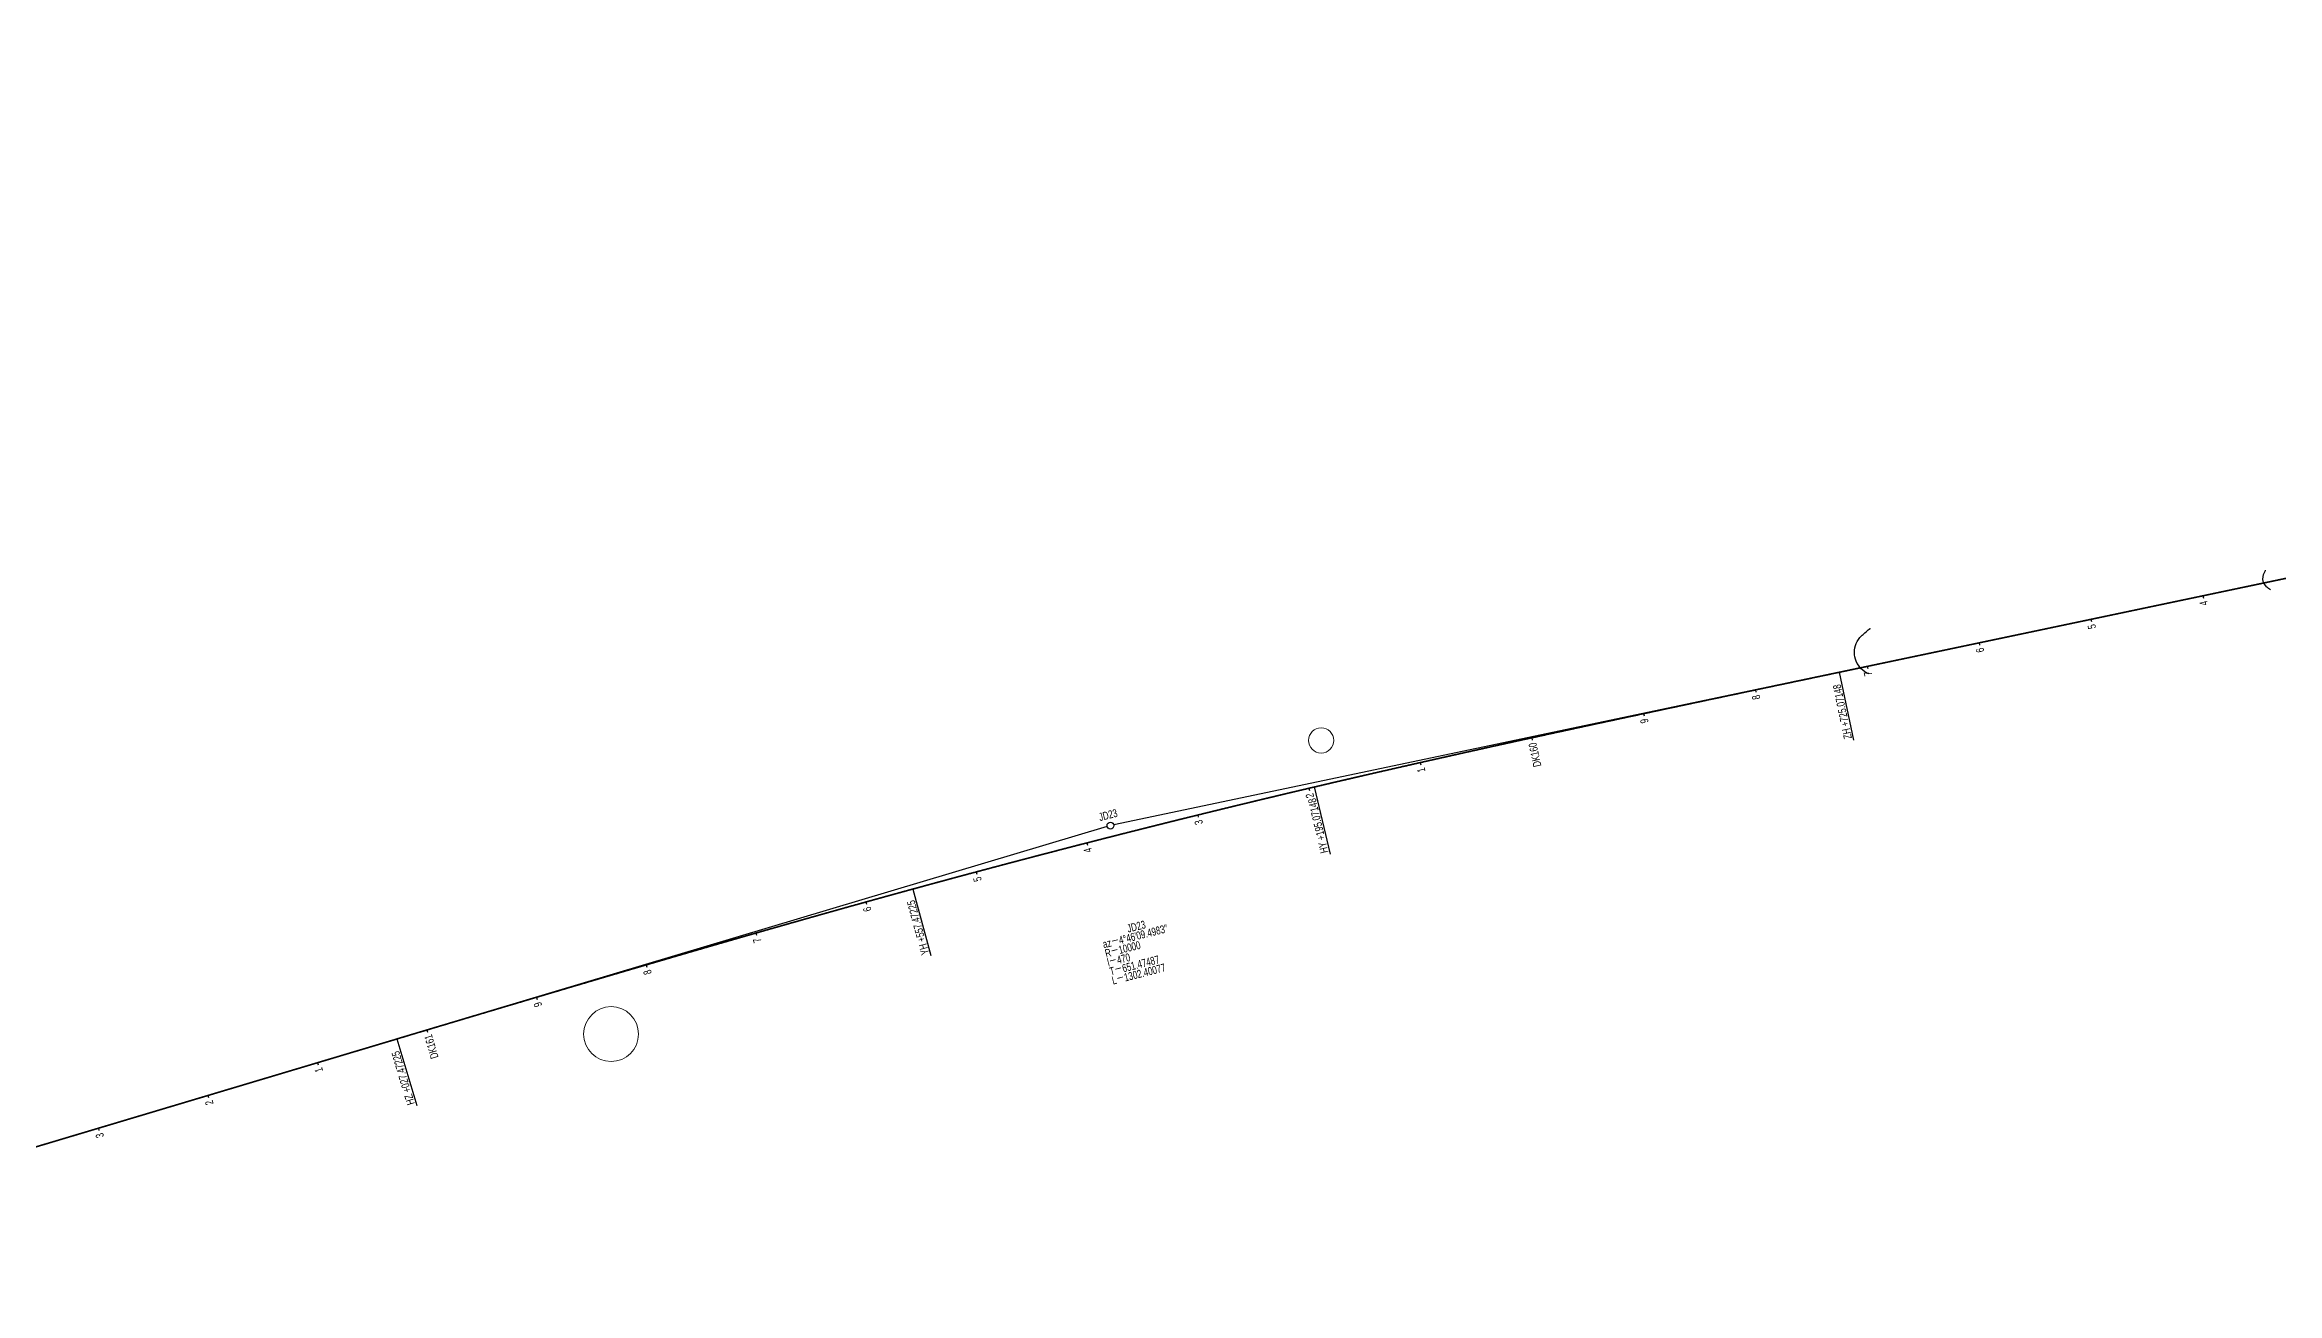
# Model space of a CAD drawing. Header units: millimetres. Extents: x 497834 to 621495, y 3353175 to 3430424.
# Drawn here: x 529651 to 531604, y 3372229 to 3373321 of the extents above; entities that cross this region are included whole.
import ezdxf

# ---------------------------------------------------------------- set-up
doc = ezdxf.new("R2010")
doc.units = ezdxf.units.MM
for name, color, linetype in [('DK改路中线', 7, 'Continuous'), ('dl5', 7, 'Continuous'), ('房屋圆', 7, 'Continuous'), ('沪乍杭打线-0.0-200.8段-施工系转设计系成果-2000坐标系-左线_中线_交点', 7, 'Continuous'), ('沪乍杭打线-0.0-200.8段-施工系转设计系成果-2000坐标系-左线_五大桩', 7, 'Continuous'), ('沪乍杭打线-0.0-200.8段-施工系转设计系成果-2000坐标系-左线_曲线资料', 7, 'Continuous'), ('沪乍杭打线-0.0-200.8段-施工系转设计系成果-2000坐标系-左线_里程', 7, 'Continuous')]:
    doc.layers.add(name, color=color, linetype=linetype)
doc.styles.add('PM_LC', font='slromans.shx', dxfattribs={"width": 0.75, "bigfont": 'hztxt.shx'})
doc.styles.add('PM_QX', font='slromans.shx', dxfattribs={"width": 0.75, "bigfont": 'hztxt.shx'})

msp = doc.modelspace()

# ---------------------------------------------------------------- linework, layer by layer
at = {"layer": 'DK改路中线', "color": 3, "linetype": 'Continuous', "ltscale": 2, "flags": 128}
for points in [[(531597.8, 3372844), (531596.2, 3372845.3), (531594.9, 3372846.3, -0.34283), (531594.7, 3372846.5), (531593.3, 3372848), (531592.2, 3372849.6), (531591.5, 3372851.5), (531591.2, 3372853.5), (531591.3, 3372855.5), (531591.7, 3372857.4), (531592, 3372858.2), (531592.5, 3372859.2), (531593.3, 3372861.1), (531593.4, 3372861.2)], [(531246.5, 3372770.7), (531245.5, 3372771.1, -0.54559), (531244.7, 3372771.5), (531242.9, 3372772.5), (531241.3, 3372773.7), (531239.8, 3372775), (531238.5, 3372776.5), (531237.3, 3372778.1), (531236.2, 3372779.8), (531235.4, 3372781.6), (531234.7, 3372783.5), (531234.2, 3372785.4), (531233.9, 3372787.4), (531233.8, 3372789.4), (531233.9, 3372791.4), (531234.2, 3372793.4), (531234.7, 3372795.3), (531235.4, 3372797.2), (531236.3, 3372799), (531237.4, 3372800.7), (531238.6, 3372802.3), (531239.9, 3372803.7), (531240.7, 3372804.4), (531241.4, 3372805), (531242.9, 3372806.4), (531244.4, 3372807.7), (531246, 3372809), (531247.5, 3372810.3), (531247.7, 3372810.5)]]:
    msp.add_lwpolyline(points, format="xyb", dxfattribs=at)
at = {"layer": 'dl5', "color": 3, "linetype": 'Continuous', "ltscale": 2, "const_width": 1.4, "flags": 128}
msp.add_lwpolyline([(533827.4, 3373320.1), (531220.6, 3372772), (531219.6, 3372771.8), (531218.6, 3372771.6), (531217.7, 3372771.4), (531216.7, 3372771.2), (531215.7, 3372771), (531214.7, 3372770.8), (531213.7, 3372770.6), (531212.8, 3372770.3), (531211.8, 3372770.1), (531210.8, 3372769.9), (531209.8, 3372769.7), (531208.8, 3372769.5), (531207.9, 3372769.3), (531206.9, 3372769.1), (531205.9, 3372768.9), (531204.9, 3372768.7), (531204, 3372768.5), (531203, 3372768.3), (531202, 3372768.1), (531201, 3372767.9), (531200, 3372767.7), (531199.1, 3372767.5), (531198.1, 3372767.3), (531197.1, 3372767.1), (531196.1, 3372766.8), (531195.1, 3372766.6), (531194.2, 3372766.4), (531193.2, 3372766.2), (531192.2, 3372766), (531191.2, 3372765.8), (531190.3, 3372765.6), (531189.3, 3372765.4), (531188.3, 3372765.2), (531187.3, 3372765), (531186.3, 3372764.8), (531185.4, 3372764.6), (531184.4, 3372764.4), (531183.4, 3372764.2), (531182.4, 3372764), (531181.4, 3372763.8), (531180.5, 3372763.6), (531179.5, 3372763.3), (531178.5, 3372763.1), (531177.5, 3372762.9), (531176.6, 3372762.7), (531175.6, 3372762.5), (531174.6, 3372762.3), (531173.6, 3372762.1), (531172.6, 3372761.9), (531171.7, 3372761.7), (531170.7, 3372761.5), (531169.7, 3372761.3), (531168.7, 3372761.1), (531167.7, 3372760.9), (531166.8, 3372760.7), (531165.8, 3372760.5), (531164.8, 3372760.3), (531163.8, 3372760.1), (531162.9, 3372759.8), (531161.9, 3372759.6), (531160.9, 3372759.4), (531159.9, 3372759.2), (531158.9, 3372759), (531158, 3372758.8), (531157, 3372758.6), (531156, 3372758.4), (531155, 3372758.2), (531154, 3372758), (531153.1, 3372757.8), (531152.1, 3372757.6), (531151.1, 3372757.4), (531150.1, 3372757.2), (531149.2, 3372757), (531148.2, 3372756.8), (531147.2, 3372756.5), (531146.2, 3372756.3), (531145.2, 3372756.1), (531144.3, 3372755.9), (531143.3, 3372755.7), (531142.3, 3372755.5), (531141.3, 3372755.3), (531140.3, 3372755.1), (531139.4, 3372754.9), (531138.4, 3372754.7), (531137.4, 3372754.5), (531136.4, 3372754.3), (531135.5, 3372754.1), (531134.5, 3372753.9), (531133.5, 3372753.7), (531132.5, 3372753.4), (531131.5, 3372753.2), (531130.6, 3372753), (531129.6, 3372752.8), (531128.6, 3372752.6), (531127.6, 3372752.4), (531126.6, 3372752.2), (531125.7, 3372752), (531124.7, 3372751.8), (531123.7, 3372751.6), (531122.7, 3372751.4), (531121.8, 3372751.2), (531120.8, 3372751), (531119.8, 3372750.8), (531118.8, 3372750.6), (531117.8, 3372750.3), (531116.9, 3372750.1), (531115.9, 3372749.9), (531114.9, 3372749.7), (531113.9, 3372749.5), (531113, 3372749.3), (531112, 3372749.1), (531111, 3372748.9), (531110, 3372748.7), (531109, 3372748.5), (531108.1, 3372748.3), (531107.1, 3372748.1), (531106.1, 3372747.9), (531105.1, 3372747.7), (531104.1, 3372747.4), (531103.2, 3372747.2), (531102.2, 3372747), (531101.2, 3372746.8), (531100.2, 3372746.6), (531099.3, 3372746.4), (531098.3, 3372746.2), (531097.3, 3372746), (531096.3, 3372745.8), (531095.3, 3372745.6), (531094.4, 3372745.4), (531093.4, 3372745.2), (531092.4, 3372745), (531091.4, 3372744.7), (531090.5, 3372744.5), (531089.5, 3372744.3), (531088.5, 3372744.1), (531087.5, 3372743.9), (531086.5, 3372743.7), (531085.6, 3372743.5), (531084.6, 3372743.3), (531083.6, 3372743.1), (531082.6, 3372742.9), (531081.6, 3372742.7), (531080.7, 3372742.5), (531079.7, 3372742.3), (531078.7, 3372742), (531077.7, 3372741.8), (531076.8, 3372741.6), (531075.8, 3372741.4), (531074.8, 3372741.2), (531073.8, 3372741), (531072.8, 3372740.8), (531071.9, 3372740.6), (531070.9, 3372740.4), (531069.9, 3372740.2), (531068.9, 3372740), (531068, 3372739.8), (531067, 3372739.6), (531066, 3372739.3), (531065, 3372739.1), (531064, 3372738.9), (531063.1, 3372738.7), (531062.1, 3372738.5), (531061.1, 3372738.3), (531060.1, 3372738.1), (531059.2, 3372737.9), (531058.2, 3372737.7), (531057.2, 3372737.5), (531056.2, 3372737.3), (531055.2, 3372737), (531054.3, 3372736.8), (531053.3, 3372736.6), (531052.3, 3372736.4), (531051.3, 3372736.2), (531050.4, 3372736), (531049.4, 3372735.8), (531048.4, 3372735.6), (531047.4, 3372735.4), (531046.4, 3372735.2), (531045.5, 3372735), (531044.5, 3372734.7), (531043.5, 3372734.5), (531042.5, 3372734.3), (531041.6, 3372734.1), (531040.6, 3372733.9), (531039.6, 3372733.7), (531038.6, 3372733.5), (531037.6, 3372733.3), (531036.7, 3372733.1), (531035.7, 3372732.9), (531034.7, 3372732.7), (531033.7, 3372732.4), (531032.7, 3372732.2), (531031.8, 3372732), (531030.8, 3372731.8), (531029.8, 3372731.6), (531028.8, 3372731.4), (531027.9, 3372731.2), (531026.9, 3372731), (531025.9, 3372730.8), (531024.9, 3372730.6), (531024, 3372730.3), (531023, 3372730.1), (531022, 3372729.9), (531021, 3372729.7), (531020, 3372729.5), (531019.1, 3372729.3), (531018.1, 3372729.1), (531017.1, 3372728.9), (531016.1, 3372728.7), (531015.2, 3372728.5), (531014.2, 3372728.2), (531013.2, 3372728), (531012.2, 3372727.8), (531011.2, 3372727.6), (531010.3, 3372727.4), (531009.3, 3372727.2), (531008.3, 3372727), (531007.3, 3372726.8), (531006.4, 3372726.6), (531005.4, 3372726.4), (531004.4, 3372726.1), (531003.4, 3372725.9), (531002.4, 3372725.7), (531001.5, 3372725.5), (531000.5, 3372725.3), (530999.5, 3372725.1), (530998.5, 3372724.9), (530997.6, 3372724.7), (530996.6, 3372724.5), (530995.6, 3372724.2), (530994.6, 3372724), (530993.6, 3372723.8), (530992.7, 3372723.6), (530991.7, 3372723.4), (530990.7, 3372723.2), (530989.7, 3372723), (530988.8, 3372722.8), (530987.8, 3372722.5), (530986.8, 3372722.3), (530985.8, 3372722.1), (530984.8, 3372721.9), (530983.9, 3372721.7), (530982.9, 3372721.5), (530981.9, 3372721.3), (530980.9, 3372721.1), (530980, 3372720.9), (530979, 3372720.6), (530978, 3372720.4), (530977, 3372720.2), (530976.1, 3372720), (530975.1, 3372719.8), (530974.1, 3372719.6), (530973.1, 3372719.4), (530972.1, 3372719.2), (530971.2, 3372718.9), (530970.2, 3372718.7), (530969.2, 3372718.5), (530968.2, 3372718.3), (530967.3, 3372718.1), (530966.3, 3372717.9), (530965.3, 3372717.7), (530964.3, 3372717.5), (530963.4, 3372717.2), (530962.4, 3372717), (530961.4, 3372716.8), (530960.4, 3372716.6), (530959.4, 3372716.4), (530958.5, 3372716.2), (530957.5, 3372716), (530956.5, 3372715.7), (530955.5, 3372715.5), (530954.6, 3372715.3), (530953.6, 3372715.1), (530952.6, 3372714.9), (530951.6, 3372714.7), (530950.7, 3372714.5), (530949.7, 3372714.3), (530948.7, 3372714), (530947.7, 3372713.8), (530946.7, 3372713.6), (530945.8, 3372713.4), (530944.8, 3372713.2), (530943.8, 3372713), (530942.8, 3372712.8), (530941.9, 3372712.5), (530940.9, 3372712.3), (530939.9, 3372712.1), (530938.9, 3372711.9), (530938, 3372711.7), (530937, 3372711.5), (530936, 3372711.3), (530935, 3372711), (530934, 3372710.8), (530933.1, 3372710.6), (530932.1, 3372710.4), (530931.1, 3372710.2), (530930.1, 3372710), (530929.2, 3372709.8), (530928.2, 3372709.5), (530927.2, 3372709.3), (530926.2, 3372709.1), (530925.3, 3372708.9), (530924.3, 3372708.7), (530923.3, 3372708.5), (530922.3, 3372708.2), (530921.3, 3372708), (530920.4, 3372707.8), (530919.4, 3372707.6), (530918.4, 3372707.4), (530917.4, 3372707.2), (530916.5, 3372707), (530915.5, 3372706.7), (530914.5, 3372706.5), (530913.5, 3372706.3), (530912.6, 3372706.1), (530911.6, 3372705.9), (530910.6, 3372705.7), (530909.6, 3372705.4), (530908.7, 3372705.2), (530907.7, 3372705), (530906.7, 3372704.8), (530905.7, 3372704.6), (530904.8, 3372704.4), (530903.8, 3372704.1), (530902.8, 3372703.9), (530901.8, 3372703.7), (530900.8, 3372703.5), (530899.9, 3372703.3), (530898.9, 3372703.1), (530897.9, 3372702.8), (530896.9, 3372702.6), (530896, 3372702.4), (530895, 3372702.2), (530894, 3372702), (530893, 3372701.8), (530892.1, 3372701.5), (530891.1, 3372701.3), (530890.1, 3372701.1), (530889.1, 3372700.9), (530888.2, 3372700.7), (530887.2, 3372700.4), (530886.2, 3372700.2), (530885.2, 3372700), (530884.3, 3372699.8), (530883.3, 3372699.6), (530882.3, 3372699.4), (530881.3, 3372699.1), (530880.3, 3372698.9), (530879.4, 3372698.7), (530878.4, 3372698.5), (530877.4, 3372698.3), (530876.4, 3372698), (530875.5, 3372697.8), (530874.5, 3372697.6), (530873.5, 3372697.4), (530872.5, 3372697.2), (530871.6, 3372697), (530870.6, 3372696.7), (530869.6, 3372696.5), (530868.6, 3372696.3), (530867.7, 3372696.1), (530866.7, 3372695.9), (530865.7, 3372695.6), (530864.7, 3372695.4), (530863.8, 3372695.2), (530862.8, 3372695), (530861.8, 3372694.8), (530860.8, 3372694.5), (530859.9, 3372694.3), (530858.9, 3372694.1), (530857.9, 3372693.9), (530856.9, 3372693.7), (530856, 3372693.4), (530855, 3372693.2), (530854, 3372693), (530853, 3372692.8), (530852.1, 3372692.6), (530851.1, 3372692.3), (530850.1, 3372692.1), (530849.1, 3372691.9), (530848.2, 3372691.7), (530847.2, 3372691.5), (530846.2, 3372691.2), (530845.2, 3372691), (530844.3, 3372690.8), (530843.3, 3372690.6), (530842.3, 3372690.3), (530841.3, 3372690.1), (530840.4, 3372689.9), (530839.4, 3372689.7), (530838.4, 3372689.5), (530837.4, 3372689.2), (530836.5, 3372689), (530835.5, 3372688.8), (530834.5, 3372688.6), (530833.5, 3372688.4), (530832.6, 3372688.1), (530831.6, 3372687.9), (530830.6, 3372687.7), (530829.6, 3372687.5), (530828.7, 3372687.2), (530827.7, 3372687), (530826.7, 3372686.8), (530825.7, 3372686.6), (530824.8, 3372686.3), (530823.8, 3372686.1), (530822.8, 3372685.9), (530821.8, 3372685.7), (530820.9, 3372685.5), (530819.9, 3372685.2), (530818.9, 3372685), (530817.9, 3372684.8), (530817, 3372684.6), (530816, 3372684.3), (530815, 3372684.1), (530814, 3372683.9), (530813.1, 3372683.7), (530812.1, 3372683.4), (530811.1, 3372683.2), (530810.1, 3372683), (530809.2, 3372682.8), (530808.2, 3372682.5), (530807.2, 3372682.3), (530806.2, 3372682.1), (530805.3, 3372681.9), (530804.3, 3372681.7), (530803.3, 3372681.4), (530802.3, 3372681.2), (530801.4, 3372681), (530800.4, 3372680.8), (530799.4, 3372680.5), (530798.4, 3372680.3), (530797.5, 3372680.1), (530796.5, 3372679.9), (530795.5, 3372679.6), (530794.5, 3372679.4), (530793.6, 3372679.2), (530792.6, 3372678.9), (530791.6, 3372678.7), (530790.6, 3372678.5), (530789.7, 3372678.3), (530788.7, 3372678), (530787.7, 3372677.8), (530786.7, 3372677.6), (530785.8, 3372677.4), (530784.8, 3372677.1), (530783.8, 3372676.9), (530782.9, 3372676.7), (530781.9, 3372676.5), (530780.9, 3372676.2), (530779.9, 3372676), (530779, 3372675.8), (530778, 3372675.6), (530777, 3372675.3), (530776, 3372675.1), (530775.1, 3372674.9), (530774.1, 3372674.6), (530773.1, 3372674.4), (530772.1, 3372674.2), (530771.2, 3372674), (530770.2, 3372673.7), (530769.2, 3372673.5), (530768.2, 3372673.3), (530767.3, 3372673), (530766.3, 3372672.8), (530765.3, 3372672.6), (530764.4, 3372672.4), (530763.4, 3372672.1), (530762.4, 3372671.9), (530761.4, 3372671.7, 0.00906), (530760.5, 3372671.5), (530759.5, 3372671.2), (530758.5, 3372671), (530757.5, 3372670.8), (530756.6, 3372670.5), (530756.6, 3372670.5), (530755.6, 3372670.3), (530754.6, 3372670.1), (530753.6, 3372669.8), (530752.7, 3372669.6), (530751.7, 3372669.4), (530751.7, 3372669.4), (530750.7, 3372669.2), (530749.8, 3372668.9), (530748.8, 3372668.7), (530747.8, 3372668.5), (530746.8, 3372668.2), (530746.8, 3372668.2), (530745.9, 3372668), (530744.9, 3372667.8), (530743.9, 3372667.5), (530742.9, 3372667.3), (530742, 3372667.1), (530742, 3372667.1), (530741, 3372666.9), (530740, 3372666.6), (530739, 3372666.4), (530738.1, 3372666.2), (530737.1, 3372665.9), (530737.1, 3372665.9), (530736.1, 3372665.7), (530735.2, 3372665.5), (530734.2, 3372665.2), (530733.2, 3372665), (530732.2, 3372664.8), (530732.2, 3372664.8), (530731.3, 3372664.5), (530730.3, 3372664.3), (530729.3, 3372664.1), (530728.3, 3372663.8), (530727.4, 3372663.6), (530727.4, 3372663.6), (530726.4, 3372663.4), (530725.4, 3372663.1), (530724.5, 3372662.9), (530723.5, 3372662.7), (530722.5, 3372662.5), (530722.5, 3372662.5), (530721.5, 3372662.2), (530720.6, 3372662), (530719.6, 3372661.8), (530718.6, 3372661.5), (530717.6, 3372661.3), (530717.6, 3372661.3), (530716.7, 3372661.1), (530715.7, 3372660.8), (530714.7, 3372660.6), (530713.8, 3372660.4), (530712.8, 3372660.1), (530712.8, 3372660.1), (530711.8, 3372659.9), (530710.8, 3372659.7), (530709.9, 3372659.4), (530708.9, 3372659.2), (530707.9, 3372659), (530707.9, 3372659), (530707, 3372658.7), (530706, 3372658.5), (530705, 3372658.2), (530704, 3372658), (530703.1, 3372657.8), (530703.1, 3372657.8), (530702.1, 3372657.5), (530701.1, 3372657.3), (530700.1, 3372657.1), (530699.2, 3372656.8), (530698.2, 3372656.6), (530698.2, 3372656.6), (530697.2, 3372656.4), (530696.3, 3372656.1), (530695.3, 3372655.9), (530694.3, 3372655.7), (530693.3, 3372655.4), (530693.3, 3372655.4), (530692.4, 3372655.2), (530691.4, 3372655), (530690.4, 3372654.7), (530689.5, 3372654.5), (530688.5, 3372654.3), (530688.5, 3372654.3), (530687.5, 3372654), (530686.5, 3372653.8), (530685.6, 3372653.5), (530684.6, 3372653.3), (530683.6, 3372653.1), (530683.6, 3372653.1), (530682.7, 3372652.8), (530681.7, 3372652.6), (530680.7, 3372652.4), (530679.7, 3372652.1), (530678.8, 3372651.9), (530678.8, 3372651.9), (530677.8, 3372651.6), (530676.8, 3372651.4), (530675.9, 3372651.2), (530674.9, 3372650.9), (530673.9, 3372650.7), (530673.9, 3372650.7), (530672.9, 3372650.5), (530672, 3372650.2), (530671, 3372650), (530670, 3372649.7), (530669.1, 3372649.5), (530669.1, 3372649.5), (530668.1, 3372649.3), (530667.1, 3372649), (530666.1, 3372648.8), (530665.2, 3372648.6), (530664.2, 3372648.3), (530664.2, 3372648.3), (530663.2, 3372648.1), (530662.3, 3372647.8), (530661.3, 3372647.6), (530660.3, 3372647.4), (530659.3, 3372647.1), (530659.3, 3372647.1), (530658.4, 3372646.9), (530657.4, 3372646.6), (530656.4, 3372646.4), (530655.5, 3372646.2), (530654.5, 3372645.9), (530654.5, 3372645.9), (530653.5, 3372645.7), (530652.5, 3372645.5), (530651.6, 3372645.2), (530650.6, 3372645), (530649.6, 3372644.7), (530649.6, 3372644.7), (530648.7, 3372644.5), (530647.7, 3372644.3), (530646.7, 3372644), (530645.7, 3372643.8), (530644.8, 3372643.5), (530644.8, 3372643.5), (530643.8, 3372643.3), (530642.8, 3372643.1), (530641.9, 3372642.8), (530640.9, 3372642.6), (530639.9, 3372642.3), (530639.9, 3372642.3), (530639, 3372642.1), (530638, 3372641.8), (530637, 3372641.6), (530636, 3372641.4), (530635.1, 3372641.1), (530635.1, 3372641.1), (530634.1, 3372640.9), (530633.1, 3372640.6), (530632.2, 3372640.4), (530631.2, 3372640.2), (530630.2, 3372639.9), (530630.2, 3372639.9), (530629.3, 3372639.7), (530628.3, 3372639.4), (530627.3, 3372639.2), (530626.3, 3372638.9), (530625.4, 3372638.7), (530625.4, 3372638.7), (530624.4, 3372638.5), (530623.4, 3372638.2), (530622.5, 3372638), (530621.5, 3372637.7), (530620.5, 3372637.5), (530620.5, 3372637.5), (530619.5, 3372637.2), (530618.6, 3372637), (530617.6, 3372636.8), (530616.6, 3372636.5), (530615.7, 3372636.3), (530615.7, 3372636.3), (530614.7, 3372636), (530613.7, 3372635.8), (530612.8, 3372635.5), (530611.8, 3372635.3), (530610.8, 3372635.1), (530610.8, 3372635.1), (530609.9, 3372634.8), (530608.9, 3372634.6), (530607.9, 3372634.3), (530606.9, 3372634.1), (530606, 3372633.8), (530606, 3372633.8), (530605, 3372633.6), (530604, 3372633.3), (530603.1, 3372633.1), (530602.1, 3372632.9), (530601.1, 3372632.6), (530601.1, 3372632.6), (530600.2, 3372632.4), (530599.2, 3372632.1), (530598.2, 3372631.9), (530597.2, 3372631.6), (530596.3, 3372631.4), (530596.3, 3372631.4), (530595.3, 3372631.1), (530594.3, 3372630.9), (530593.4, 3372630.7), (530592.4, 3372630.4), (530591.4, 3372630.2), (530591.4, 3372630.2), (530590.5, 3372629.9), (530589.5, 3372629.7), (530588.5, 3372629.4), (530587.6, 3372629.2), (530586.6, 3372628.9), (530586.6, 3372628.9), (530585.6, 3372628.7), (530584.6, 3372628.4), (530583.7, 3372628.2), (530582.7, 3372627.9), (530581.7, 3372627.7), (530581.7, 3372627.7), (530580.8, 3372627.5), (530579.8, 3372627.2), (530578.8, 3372627), (530577.9, 3372626.7), (530576.9, 3372626.5), (530576.9, 3372626.5), (530575.9, 3372626.2), (530575, 3372626), (530574, 3372625.7), (530573, 3372625.5), (530572, 3372625.2), (530572, 3372625.2), (530571.1, 3372625), (530570.1, 3372624.7), (530569.1, 3372624.5), (530568.2, 3372624.2), (530567.2, 3372624), (530567.2, 3372624), (530566.2, 3372623.7), (530565.3, 3372623.5), (530564.3, 3372623.2), (530563.3, 3372623), (530562.4, 3372622.7), (530562.4, 3372622.7), (530561.4, 3372622.5), (530560.4, 3372622.3), (530559.5, 3372622), (530558.5, 3372621.8), (530557.5, 3372621.5), (530557.5, 3372621.5), (530556.5, 3372621.3), (530555.6, 3372621), (530554.6, 3372620.8), (530553.6, 3372620.5), (530552.7, 3372620.3), (530552.7, 3372620.3), (530551.7, 3372620), (530550.7, 3372619.8), (530549.8, 3372619.5), (530548.8, 3372619.3), (530547.8, 3372619), (530547.8, 3372619), (530546.9, 3372618.8), (530545.9, 3372618.5), (530544.9, 3372618.3), (530544, 3372618), (530543, 3372617.8), (530543, 3372617.8), (530542, 3372617.5), (530541.1, 3372617.3), (530540.1, 3372617), (530539.1, 3372616.8), (530538.2, 3372616.5), (530538.2, 3372616.5), (530537.2, 3372616.3), (530536.2, 3372616), (530535.2, 3372615.7), (530534.3, 3372615.5), (530533.3, 3372615.2), (530533.3, 3372615.2), (530532.3, 3372615), (530531.4, 3372614.7), (530530.4, 3372614.5), (530529.4, 3372614.2), (530528.5, 3372614), (530528.5, 3372614), (530527.5, 3372613.7), (530526.5, 3372613.5), (530525.6, 3372613.2), (530524.6, 3372613), (530523.6, 3372612.7), (530523.6, 3372612.7), (530522.7, 3372612.5), (530521.7, 3372612.2), (530520.7, 3372612), (530519.8, 3372611.7), (530518.8, 3372611.5), (530518.8, 3372611.5), (530517.8, 3372611.2), (530516.9, 3372611), (530515.9, 3372610.7), (530514.9, 3372610.4), (530514, 3372610.2), (530514, 3372610.2), (530513, 3372609.9), (530512, 3372609.7), (530511.1, 3372609.4), (530510.1, 3372609.2), (530509.1, 3372608.9), (530509.1, 3372608.9), (530508.2, 3372608.7), (530507.2, 3372608.4), (530506.2, 3372608.2), (530505.3, 3372607.9), (530504.3, 3372607.7), (530504.3, 3372607.7), (530503.3, 3372607.4), (530502.4, 3372607.1), (530501.4, 3372606.9), (530500.4, 3372606.6), (530499.5, 3372606.4), (530499.5, 3372606.4), (530498.5, 3372606.1), (530497.5, 3372605.9), (530496.6, 3372605.6), (530495.6, 3372605.4), (530494.6, 3372605.1), (530494.6, 3372605.1), (530493.7, 3372604.9), (530492.7, 3372604.6), (530491.7, 3372604.3), (530490.8, 3372604.1), (530489.8, 3372603.8), (530489.8, 3372603.8), (530488.8, 3372603.6), (530487.9, 3372603.3), (530486.9, 3372603.1), (530485.9, 3372602.8), (530485, 3372602.5), (530485, 3372602.5), (530484, 3372602.3), (530483, 3372602), (530482.1, 3372601.8), (530481.1, 3372601.5), (530480.1, 3372601.3), (530480.1, 3372601.3), (530479.2, 3372601), (530478.2, 3372600.8), (530477.2, 3372600.5), (530476.3, 3372600.2), (530475.3, 3372600), (530475.3, 3372600), (530474.3, 3372599.7), (530473.4, 3372599.5), (530472.4, 3372599.2), (530471.4, 3372599), (530470.5, 3372598.7), (530470.5, 3372598.7), (530469.5, 3372598.4), (530468.5, 3372598.2), (530467.6, 3372597.9), (530466.6, 3372597.7), (530465.6, 3372597.4), (530465.6, 3372597.4), (530464.7, 3372597.1), (530463.7, 3372596.9), (530462.7, 3372596.6), (530461.8, 3372596.4), (530460.8, 3372596.1), (530460.8, 3372596.1), (530459.8, 3372595.9), (530458.9, 3372595.6), (530457.9, 3372595.3), (530456.9, 3372595.1), (530456, 3372594.8), (530456, 3372594.8), (530455, 3372594.6), (530454, 3372594.3), (530453.1, 3372594), (530452.1, 3372593.8), (530451.1, 3372593.5), (530451.1, 3372593.5), (530450.2, 3372593.3), (530449.2, 3372593), (530448.2, 3372592.7), (530447.3, 3372592.5), (530446.3, 3372592.2), (530446.3, 3372592.2), (530445.3, 3372592), (530444.4, 3372591.7), (530443.4, 3372591.4), (530442.4, 3372591.2), (530441.5, 3372590.9), (530441.5, 3372590.9), (530440.5, 3372590.7), (530439.6, 3372590.4), (530438.6, 3372590.1), (530437.6, 3372589.9), (530436.7, 3372589.6), (530436.7, 3372589.6), (530435.7, 3372589.3), (530434.7, 3372589.1), (530433.8, 3372588.8), (530432.8, 3372588.6), (530431.8, 3372588.3), (530431.8, 3372588.3), (530430.9, 3372588), (530429.9, 3372587.8), (530428.9, 3372587.5), (530428, 3372587.3), (530427, 3372587), (530427, 3372587), (530426, 3372586.7), (530425.1, 3372586.5), (530424.1, 3372586.2), (530423.1, 3372585.9), (530422.2, 3372585.7), (530422.2, 3372585.7), (530421.2, 3372585.4), (530420.2, 3372585.2), (530419.3, 3372584.9), (530418.3, 3372584.6), (530417.4, 3372584.4), (530417.4, 3372584.4), (530416.4, 3372584.1), (530415.4, 3372583.8), (530414.5, 3372583.6), (530413.5, 3372583.3), (530412.5, 3372583), (530412.5, 3372583), (530411.6, 3372582.8), (530410.6, 3372582.5), (530410.2, 3372582.4), (530409.3, 3372582.2), (530408.3, 3372581.9), (530407.3, 3372581.6), (530406.4, 3372581.4), (530405.4, 3372581.1), (530404.4, 3372580.8), (530403.5, 3372580.6), (530402.5, 3372580.3), (530401.5, 3372580), (530400.6, 3372579.8), (530399.6, 3372579.5), (530398.6, 3372579.2), (530397.7, 3372579), (530396.7, 3372578.7), (530395.7, 3372578.4), (530394.8, 3372578.2), (530393.8, 3372577.9), (530392.9, 3372577.7), (530391.9, 3372577.4), (530390.9, 3372577.1), (530390, 3372576.9), (530389, 3372576.6), (530388, 3372576.3), (530387.1, 3372576.1), (530386.1, 3372575.8), (530385.1, 3372575.5), (530384.2, 3372575.3), (530383.2, 3372575), (530382.3, 3372574.7), (530381.3, 3372574.5), (530380.3, 3372574.2), (530379.4, 3372573.9), (530378.4, 3372573.7), (530377.4, 3372573.4), (530376.5, 3372573.1), (530375.5, 3372572.9), (530374.5, 3372572.6), (530373.6, 3372572.3), (530372.6, 3372572.1), (530371.7, 3372571.8), (530370.7, 3372571.5), (530369.7, 3372571.3), (530368.8, 3372571), (530367.8, 3372570.7), (530366.8, 3372570.4), (530365.9, 3372570.2), (530364.9, 3372569.9), (530363.9, 3372569.6), (530363, 3372569.4), (530362, 3372569.1), (530361.1, 3372568.8), (530360.1, 3372568.6), (530359.1, 3372568.3), (530358.2, 3372568), (530357.2, 3372567.8), (530356.2, 3372567.5), (530355.3, 3372567.2), (530354.3, 3372567), (530353.3, 3372566.7), (530352.4, 3372566.4), (530351.4, 3372566.2), (530350.5, 3372565.9), (530349.5, 3372565.6), (530348.5, 3372565.3), (530347.6, 3372565.1), (530346.6, 3372564.8), (530345.6, 3372564.5), (530344.7, 3372564.3), (530343.7, 3372564), (530342.8, 3372563.7), (530341.8, 3372563.5), (530340.8, 3372563.2), (530339.9, 3372562.9), (530338.9, 3372562.6), (530337.9, 3372562.4), (530337, 3372562.1), (530336, 3372561.8), (530335.1, 3372561.6), (530334.1, 3372561.3), (530333.1, 3372561), (530332.2, 3372560.7), (530331.2, 3372560.5), (530330.2, 3372560.2), (530329.3, 3372559.9), (530328.3, 3372559.7), (530327.4, 3372559.4), (530326.4, 3372559.1), (530325.4, 3372558.8), (530324.5, 3372558.6), (530323.5, 3372558.3), (530322.5, 3372558), (530321.6, 3372557.8), (530320.6, 3372557.5), (530319.7, 3372557.2), (530318.7, 3372556.9), (530317.7, 3372556.7), (530316.8, 3372556.4), (530315.8, 3372556.1), (530314.8, 3372555.9), (530313.9, 3372555.6), (530312.9, 3372555.3), (530312, 3372555), (530311, 3372554.8), (530310, 3372554.5), (530309.1, 3372554.2), (530308.1, 3372553.9), (530307.1, 3372553.7), (530306.2, 3372553.4), (530305.2, 3372553.1), (530304.3, 3372552.9), (530303.3, 3372552.6), (530302.3, 3372552.3), (530301.4, 3372552), (530300.4, 3372551.8), (530299.5, 3372551.5), (530298.5, 3372551.2), (530297.5, 3372550.9), (530296.6, 3372550.7), (530295.6, 3372550.4), (530294.6, 3372550.1), (530293.7, 3372549.8), (530292.7, 3372549.6), (530291.8, 3372549.3), (530290.8, 3372549), (530289.8, 3372548.8), (530288.9, 3372548.5), (530287.9, 3372548.2), (530286.9, 3372547.9), (530286, 3372547.7), (530285, 3372547.4), (530284.1, 3372547.1), (530283.1, 3372546.8), (530282.1, 3372546.6), (530281.2, 3372546.3), (530280.2, 3372546), (530279.3, 3372545.7), (530278.3, 3372545.5), (530277.3, 3372545.2), (530276.4, 3372544.9), (530275.4, 3372544.6), (530274.5, 3372544.4), (530273.5, 3372544.1), (530272.5, 3372543.8), (530271.6, 3372543.5), (530270.6, 3372543.3), (530269.6, 3372543), (530268.7, 3372542.7), (530267.7, 3372542.4), (530266.8, 3372542.1), (530265.8, 3372541.9), (530264.8, 3372541.6), (530263.9, 3372541.3), (530262.9, 3372541), (530262, 3372540.8), (530261, 3372540.5), (530260, 3372540.2), (530259.1, 3372539.9), (530258.1, 3372539.7), (530257.1, 3372539.4), (530256.2, 3372539.1), (530255.2, 3372538.8), (530254.3, 3372538.6), (530253.3, 3372538.3), (530252.3, 3372538), (530251.4, 3372537.7), (530250.4, 3372537.4), (530249.5, 3372537.2), (530248.5, 3372536.9), (530247.5, 3372536.6), (530246.6, 3372536.3), (530245.6, 3372536.1), (530244.7, 3372535.8), (530243.7, 3372535.5), (530242.7, 3372535.2), (530241.8, 3372535), (530240.8, 3372534.7), (530239.9, 3372534.4), (530238.9, 3372534.1), (530237.9, 3372533.8), (530237, 3372533.6), (530236, 3372533.3), (530235.1, 3372533), (530234.1, 3372532.7), (530233.1, 3372532.5), (530232.2, 3372532.2), (530231.2, 3372531.9), (530230.2, 3372531.6), (530229.3, 3372531.3), (530228.3, 3372531.1), (530227.4, 3372530.8), (530226.4, 3372530.5), (530225.4, 3372530.2), (530224.5, 3372529.9), (530223.5, 3372529.7), (530222.6, 3372529.4), (530221.6, 3372529.1), (530220.6, 3372528.8), (530219.7, 3372528.6), (530218.7, 3372528.3), (530217.8, 3372528), (530216.8, 3372527.7), (530215.8, 3372527.4), (530214.9, 3372527.2), (530213.9, 3372526.9), (530213, 3372526.6), (530212, 3372526.3), (530211, 3372526), (530210.1, 3372525.8), (530209.1, 3372525.5), (530208.2, 3372525.2), (530207.2, 3372524.9), (530206.2, 3372524.6), (530205.3, 3372524.4), (530204.3, 3372524.1), (530203.4, 3372523.8), (530202.4, 3372523.5), (530201.4, 3372523.2), (530200.5, 3372523), (530199.5, 3372522.7), (530198.6, 3372522.4), (530197.6, 3372522.1), (530196.6, 3372521.8), (530195.7, 3372521.6), (530194.7, 3372521.3), (530193.8, 3372521), (530192.8, 3372520.7), (530191.8, 3372520.4), (530190.9, 3372520.2), (530189.9, 3372519.9), (530189, 3372519.6), (530188, 3372519.3), (530187, 3372519), (530186.1, 3372518.8), (530185.1, 3372518.5), (530184.2, 3372518.2), (530183.2, 3372517.9), (530182.2, 3372517.6), (530181.3, 3372517.4), (530180.3, 3372517.1), (530179.4, 3372516.8), (530178.4, 3372516.5), (530177.4, 3372516.2), (530176.5, 3372516), (530175.5, 3372515.7), (530174.6, 3372515.4), (530173.6, 3372515.1), (530172.6, 3372514.8), (530171.7, 3372514.5), (530170.7, 3372514.3), (530169.8, 3372514), (530168.8, 3372513.7), (530167.8, 3372513.4), (530166.9, 3372513.1), (530165.9, 3372512.9), (530165, 3372512.6), (530164, 3372512.3), (530163.1, 3372512), (530162.1, 3372511.7), (530161.1, 3372511.4), (530160.2, 3372511.2), (530159.2, 3372510.9), (530158.3, 3372510.6), (530157.3, 3372510.3), (530156.3, 3372510), (530155.4, 3372509.8), (530154.4, 3372509.5), (530153.5, 3372509.2), (530152.5, 3372508.9), (530151.5, 3372508.6), (530150.6, 3372508.3), (530149.6, 3372508.1), (530148.7, 3372507.8), (530147.7, 3372507.5), (530146.7, 3372507.2), (530145.8, 3372506.9), (530144.8, 3372506.6), (530143.9, 3372506.4), (530142.9, 3372506.1), (530141.9, 3372505.8), (530141, 3372505.5), (530140, 3372505.2), (530139.1, 3372505), (530138.1, 3372504.7), (530137.1, 3372504.4), (530136.2, 3372504.1), (530135.2, 3372503.8), (530134.3, 3372503.5), (530133.3, 3372503.3), (530132.4, 3372503), (530131.4, 3372502.7), (530130.4, 3372502.4), (530129.5, 3372502.1), (530128.5, 3372501.8), (530127.6, 3372501.6), (530126.6, 3372501.3), (530125.6, 3372501), (530124.7, 3372500.7), (530123.7, 3372500.4), (530122.8, 3372500.1), (530121.8, 3372499.9), (530120.8, 3372499.6), (530119.9, 3372499.3), (530118.9, 3372499), (530118, 3372498.7), (530117, 3372498.4), (530116.1, 3372498.2), (530115.1, 3372497.9), (530114.1, 3372497.6), (530113.2, 3372497.3), (530112.2, 3372497), (530111.3, 3372496.7), (530110.3, 3372496.5), (530109.3, 3372496.2), (530108.4, 3372495.9), (530107.4, 3372495.6), (530106.5, 3372495.3), (530105.5, 3372495), (530104.5, 3372494.7), (530103.6, 3372494.5), (530102.6, 3372494.2), (530101.7, 3372493.9), (530100.7, 3372493.6), (530099.8, 3372493.3), (530098.8, 3372493), (530097.8, 3372492.8), (530096.9, 3372492.5), (530095.9, 3372492.2), (530095, 3372491.9), (530094, 3372491.6), (530093, 3372491.3), (530092.1, 3372491.1), (530091.1, 3372490.8), (530090.2, 3372490.5), (530089.2, 3372490.2), (530088.2, 3372489.9), (530087.3, 3372489.6), (530086.3, 3372489.3), (530085.4, 3372489.1), (530084.4, 3372488.8), (530083.5, 3372488.5), (530082.5, 3372488.2), (530081.5, 3372487.9), (530080.6, 3372487.6), (530079.6, 3372487.4), (530078.7, 3372487.1), (530077.7, 3372486.8), (530076.7, 3372486.5), (530075.8, 3372486.2), (530074.8, 3372485.9), (530073.9, 3372485.6), (530072.9, 3372485.4), (530072, 3372485.1), (530071, 3372484.8), (530070, 3372484.5), (530069.1, 3372484.2), (530068.1, 3372483.9), (530067.2, 3372483.6), (530066.2, 3372483.4), (530065.2, 3372483.1), (530064.3, 3372482.8), (530063.3, 3372482.5), (530062.4, 3372482.2), (530061.4, 3372481.9), (530060.4, 3372481.6), (530059.5, 3372481.4), (530058.5, 3372481.1), (530057.6, 3372480.8), (530056.6, 3372480.5), (530055.7, 3372480.2), (530054.7, 3372479.9), (530053.7, 3372479.7), (530052.8, 3372479.4), (530051.8, 3372479.1), (530050.9, 3372478.8), (530049.9, 3372478.5), (530048.9, 3372478.2), (530048, 3372477.9), (530047, 3372477.7), (530046.1, 3372477.4), (530045.1, 3372477.1), (530044.2, 3372476.8), (530043.2, 3372476.5), (530042.2, 3372476.2), (530041.3, 3372475.9), (530040.3, 3372475.7), (530039.4, 3372475.4), (530038.4, 3372475.1), (530037.4, 3372474.8), (530036.5, 3372474.5), (530035.5, 3372474.2), (530034.6, 3372473.9), (530033.6, 3372473.7), (530032.7, 3372473.4), (530031.7, 3372473.1), (530030.7, 3372472.8), (530029.8, 3372472.5), (530028.8, 3372472.2), (530027.9, 3372471.9), (530026.9, 3372471.7), (530025.9, 3372471.4), (530025, 3372471.1), (530024, 3372470.8), (530023.1, 3372470.5), (530022.1, 3372470.2), (530021.2, 3372469.9), (530020.2, 3372469.7), (530019.2, 3372469.4), (530018.3, 3372469.1), (530017.3, 3372468.8), (530016.4, 3372468.5), (530015.4, 3372468.2), (530014.4, 3372467.9), (530013.5, 3372467.6), (530012.5, 3372467.4), (530011.6, 3372467.1), (530010.6, 3372466.8), (530009.7, 3372466.5), (530008.7, 3372466.2), (530007.7, 3372465.9), (530006.8, 3372465.6), (530005.8, 3372465.4), (530004.9, 3372465.1), (530003.9, 3372464.8), (530003, 3372464.5), (530002, 3372464.2), (530001, 3372463.9), (530000.1, 3372463.6), (529999.1, 3372463.4), (529998.2, 3372463.1), (529997.2, 3372462.8), (529996.2, 3372462.5), (529995.3, 3372462.2), (529994.3, 3372461.9), (529993.4, 3372461.6), (529992.4, 3372461.4), (529991.5, 3372461.1), (529990.5, 3372460.8), (529989.5, 3372460.5), (529988.6, 3372460.2), (529987.6, 3372459.9), (529986.7, 3372459.6), (529985.7, 3372459.3), (529984.7, 3372459.1), (529983.8, 3372458.8), (529982.8, 3372458.5), (529981.9, 3372458.2), (529980.9, 3372457.9), (529980, 3372457.6), (529979, 3372457.3), (529978, 3372457.1), (529977.1, 3372456.8), (529976.1, 3372456.5), (529975.2, 3372456.2), (529974.2, 3372455.9), (529973.2, 3372455.6), (529972.3, 3372455.3), (529971.3, 3372455.1), (529970.4, 3372454.8), (529969.4, 3372454.5), (529968.5, 3372454.2), (529967.5, 3372453.9), (529966.5, 3372453.6), (529965.6, 3372453.3), (529964.6, 3372453), (529963.7, 3372452.8), (529962.7, 3372452.5), (529961.8, 3372452.2), (529960.8, 3372451.9), (529959.8, 3372451.6), (529958.9, 3372451.3), (529217.1, 3372229.6)], format="xyb", dxfattribs=at)
at = {"layer": '房屋圆', "lineweight": 0}
for centre, radius in [((530767.4, 3372712.4), 11), ((530146.3, 3372455.6), 24)]:
    msp.add_circle(centre, radius, dxfattribs=at)
at = {"layer": '沪乍杭打线-0.0-200.8段-施工系转设计系成果-2000坐标系-左线_中线_交点', "color": 6, "linetype": 'Continuous', "ltscale": 2}
for p, q in [((531220.6, 3372772), (530586, 3372638.5)), ((530580.2, 3372637.1), (529958.9, 3372451.3))]:
    msp.add_line(p, q, dxfattribs=at)
msp.add_circle((530583.1, 3372637.9), 3, dxfattribs=at)
at = {"layer": '沪乍杭打线-0.0-200.8段-施工系转设计系成果-2000坐标系-左线_五大桩', "color": 5, "linetype": 'Continuous', "ltscale": 2}
for p, q in [((531220.6, 3372772), (531233.1, 3372712.6)), ((530761.4, 3372671.7), (530775.2, 3372613)), ((530410.2, 3372582.4), (530426.1, 3372524.3)), ((529958.9, 3372451.3), (529976.3, 3372393.2))]:
    msp.add_line(p, q, dxfattribs=at)
at = {"layer": '沪乍杭打线-0.0-200.8段-施工系转设计系成果-2000坐标系-左线_里程', "color": 5, "linetype": 'Continuous', "ltscale": 2}
for p, q in [((531538.7, 3372838.9), (531539.1, 3372836.9)), ((531440.8, 3372818.3), (531441.3, 3372816.4)), ((531343, 3372797.7), (531343.4, 3372795.8)), ((531245.1, 3372777.2), (531245.5, 3372775.2)), ((531147.3, 3372756.6), (531147.7, 3372754.6)), ((531049.4, 3372735.8), (531049.9, 3372733.9)), ((530951.7, 3372714.7), (530952.1, 3372712.7)), ((530854.1, 3372693), (530854.5, 3372691.1)), ((530756.6, 3372670.5), (530757.1, 3372668.6)), ((530659.4, 3372647.1), (530659.9, 3372645.2)), ((530562.4, 3372622.8), (530562.9, 3372620.8)), ((530465.7, 3372597.4), (530466.2, 3372595.5)), ((530369.2, 3372571.1), (530369.8, 3372569.2)), ((530273, 3372543.9), (530273.5, 3372542)), ((530176.9, 3372516.1), (530177.5, 3372514.2)), ((530081, 3372487.8), (530081.6, 3372485.9)), ((529985.2, 3372459.2), (529985.8, 3372457.3)), ((529889.4, 3372430.6), (529890, 3372428.6)), ((529793.6, 3372401.9), (529794.2, 3372400)), ((529697.8, 3372373.3), (529698.3, 3372371.4))]:
    msp.add_line(p, q, dxfattribs=at)

# ---------------------------------------------------------------- texts
at = {"layer": '沪乍杭打线-0.0-200.8段-施工系转设计系成果-2000坐标系-左线_中线_交点', "color": 5, "style": 'PM_QX', "width": 0.75}
msp.add_text('JD23', height=7, rotation=14.2598, dxfattribs=at).set_placement((530573.9, 3372641.8))
at = {"layer": '沪乍杭打线-0.0-200.8段-施工系转设计系成果-2000坐标系-左线_五大桩', "color": 5, "style": 'PM_QX', "width": 0.75}
for s, rotation, p in [('ZH +725.07148', 101.8752, (531231.7, 3372714.4)), ('HY +195.07148', 103.2216, (530773.8, 3372614.7)), ('YH +557.47225', 105.298, (530424.6, 3372526)), ('HZ +027.47225', 106.6444, (529974.7, 3372394.8))]:
    msp.add_text(s, height=7, rotation=rotation, dxfattribs=at).set_placement(p)
at = {"layer": '沪乍杭打线-0.0-200.8段-施工系转设计系成果-2000坐标系-左线_曲线资料', "color": 5, "style": 'PM_QX', "width": 0.75}
msp.add_text('JD23', height=7, rotation=14.2598, dxfattribs=at).set_placement((530598.6, 3372544.3))
at = {"layer": '沪乍杭打线-0.0-200.8段-施工系转设计系成果-2000坐标系-左线_曲线资料', "color": 5, "insert": (530575.6, 3372537.3), "char_height": 7, "attachment_point": 1, "rotation": 14.2598, "line_spacing_factor": 0.7, "style": 'PM_QX'}
msp.add_mtext('\\W0.750000;az－4°46′09.4983″\\PR－10000\\Pl－470\\PT－651.47487\\PL－1302.40077', dxfattribs=at)
at = {"layer": '沪乍杭打线-0.0-200.8段-施工系转设计系成果-2000坐标系-左线_里程', "color": 2, "style": 'PM_LC', "width": 0.75}
for s, rotation, p in [('4', 101.8752, (531543.2, 3372831.2)), ('5', 101.8752, (531445.3, 3372810.7)), ('6', 101.8752, (531347.5, 3372790.1)), ('7', 101.8752, (531249.6, 3372769.5)), ('8', 101.9094, (531151.7, 3372748.9)), ('9', 102.0617, (531053.9, 3372728.2)), ('DK160', 102.3359, (530960.1, 3372690.1)), ('1', 102.732, (530858.7, 3372685.4)), ('2', 103.2499, (530761.3, 3372663)), ('3', 103.8228, (530664.1, 3372639.7)), ('4', 104.3958, (530567.2, 3372615.3)), ('5', 104.9687, (530470.6, 3372590)), ('6', 105.5306, (530374.2, 3372563.8)), ('7', 105.9908, (530278, 3372536.6)), ('8', 106.3291, (530182, 3372508.8)), ('9', 106.5454, (530086.1, 3372480.5)), ('DK161', 106.6398, (529995.5, 3372435.3)), ('1', 106.6444, (529894.5, 3372423.3)), ('2', 106.6444, (529798.7, 3372394.7)), ('3', 106.6444, (529702.9, 3372366))]:
    msp.add_text(s, height=7, rotation=rotation, dxfattribs=at).set_placement(p)

doc.saveas('drawing.dxf')
